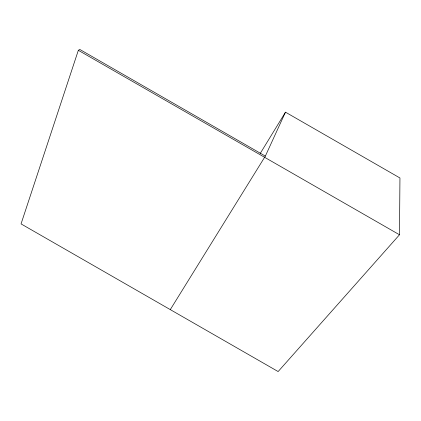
<?xml version="1.0" encoding="UTF-8"?>
<svg xmlns="http://www.w3.org/2000/svg" width="421" height="421" viewBox="0 0 421 421"><rect width="100%" height="100%" fill="white"/><g stroke="black" fill="none" stroke-linecap="round" stroke-linejoin="round"><path stroke-width="0.63" d="M170.289 309.614L265.351 156.102L79.785 49.441L78.338 50.309L21.05 223.898L278.139 371.559L399.497 234.771L399.95 177.978L285.48 112.17L260.104 153.66M265.351 156.102L285.48 112.17M78.338 50.309L399.497 234.771"/></g></svg>
